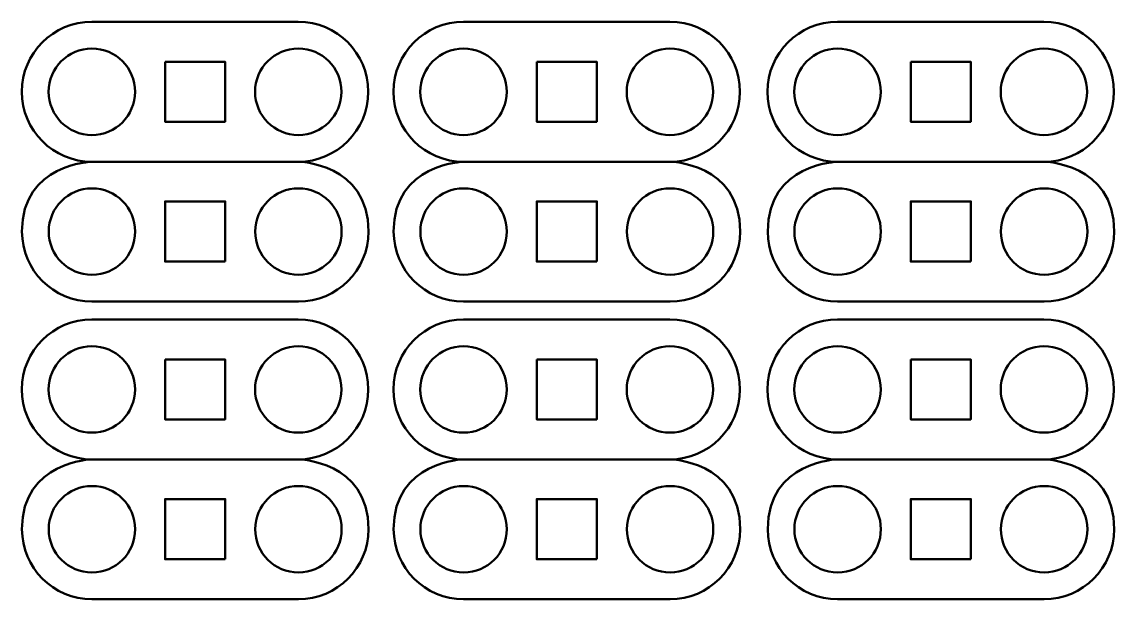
# Model space of a CAD drawing. Header units: inches. Extents: x 589 to 2016, y -1839 to -951.
# Drawn here: x 1205.6 to 1260.3, y -1577.8 to -1548.9 of the extents above; entities that cross this region are included whole.
import ezdxf

# ---------------------------------------------------------------- set-up
doc = ezdxf.new("R2010")
doc.units = ezdxf.units.IN
doc.header["$MEASUREMENT"] = 0
doc.layers.add('Layer 1', color=7, linetype='Continuous')

# ---------------------------------------------------------------- blocks, each defined once
blk = doc.blocks.new('block 46')
at = {"layer": 'Layer 1', "color": 18, "lineweight": 50, "true_color": 0x010101}
for points in [[(1212.803, -1550.889), (1215.806, -1550.889), (1215.806, -1553.895), (1212.803, -1553.895), (1212.803, -1550.889), (1212.803, -1550.889)], [(1219.465, -1555.893), (1209.145, -1555.893)], [(1215.816, -1560.884), (1212.81, -1560.884), (1212.81, -1557.88), (1215.816, -1557.88), (1215.816, -1560.884)]]:
    blk.add_lwpolyline(points, dxfattribs=at)
for points, knots in [([(1219.465, -1555.893), (1221.398, -1555.893), (1222.964, -1554.327), (1222.964, -1552.394), (1222.964, -1550.46), (1221.398, -1548.895), (1219.465, -1548.895), (1219.465, -1548.895), (1209.144, -1548.895), (1209.144, -1548.895), (1207.211, -1548.895), (1205.645, -1550.46), (1205.645, -1552.394), (1205.645, -1554.326), (1207.211, -1555.893), (1209.144, -1555.893), (1209.144, -1555.893), (1205.653, -1555.97), (1205.653, -1559.384), (1205.653, -1561.317), (1207.219, -1562.883), (1209.152, -1562.883), (1209.152, -1562.883), (1219.475, -1562.883), (1219.475, -1562.883), (1221.408, -1562.883), (1222.974, -1561.317), (1222.974, -1559.384), (1222.973, -1555.939), (1219.465, -1555.893), (1219.465, -1555.893)], [0, 0, 0, 0, 1, 1, 1, 2, 2, 2, 3, 3, 3, 4, 4, 4, 5, 5, 5, 6, 6, 6, 7, 7, 7, 8, 8, 8, 9, 9, 9, 10, 10, 10, 10]), ([(1206.984, -1552.394), (1206.984, -1551.197), (1207.951, -1550.234), (1209.145, -1550.234), (1210.338, -1550.234), (1211.305, -1551.198), (1211.305, -1552.394), (1211.305, -1553.588), (1210.338, -1554.555), (1209.145, -1554.555), (1207.951, -1554.555), (1206.984, -1553.586), (1206.984, -1552.394)], [0, 0, 0, 0, 1, 1, 1, 2, 2, 2, 3, 3, 3, 4, 4, 4, 4]), ([(1219.465, -1550.234), (1220.66, -1550.234), (1221.626, -1551.198), (1221.626, -1552.394), (1221.626, -1553.588), (1220.66, -1554.555), (1219.465, -1554.555), (1218.272, -1554.555), (1217.305, -1553.588), (1217.305, -1552.394), (1217.305, -1551.198), (1218.272, -1550.234), (1219.465, -1550.234)], [0, 0, 0, 0, 1, 1, 1, 2, 2, 2, 3, 3, 3, 4, 4, 4, 4]), ([(1209.152, -1561.545), (1207.959, -1561.545), (1206.991, -1560.578), (1206.991, -1559.385), (1206.991, -1558.191), (1207.959, -1557.225), (1209.152, -1557.225), (1210.347, -1557.225), (1211.312, -1558.191), (1211.312, -1559.385), (1211.312, -1560.578), (1210.347, -1561.545), (1209.152, -1561.545)], [0, 0, 0, 0, 1, 1, 1, 2, 2, 2, 3, 3, 3, 4, 4, 4, 4]), ([(1219.473, -1561.545), (1218.279, -1561.545), (1217.314, -1560.578), (1217.314, -1559.385), (1217.314, -1558.191), (1218.279, -1557.225), (1219.473, -1557.225), (1220.667, -1557.225), (1221.633, -1558.191), (1221.633, -1559.385), (1221.633, -1560.578), (1220.667, -1561.545), (1219.473, -1561.545)], [0, 0, 0, 0, 1, 1, 1, 2, 2, 2, 3, 3, 3, 4, 4, 4, 4])]:
    blk.add_open_spline(points, degree=3, knots=knots, dxfattribs=at)
blk = doc.blocks.new('block 47')
at = {"layer": 'Layer 1', "color": 18, "lineweight": 50, "true_color": 0x010101}
for points in [[(1231.382, -1550.889), (1234.386, -1550.889), (1234.386, -1553.895), (1231.382, -1553.895), (1231.382, -1550.889)], [(1238.045, -1555.893), (1227.724, -1555.893)], [(1234.395, -1560.884), (1231.389, -1560.884), (1231.389, -1557.88), (1234.395, -1557.88), (1234.395, -1560.884)]]:
    blk.add_lwpolyline(points, dxfattribs=at)
for points, knots in [([(1238.045, -1555.893), (1239.978, -1555.893), (1241.544, -1554.327), (1241.544, -1552.394), (1241.544, -1550.46), (1239.978, -1548.895), (1238.045, -1548.895), (1238.045, -1548.895), (1227.724, -1548.895), (1227.724, -1548.895), (1225.791, -1548.895), (1224.225, -1550.46), (1224.225, -1552.394), (1224.225, -1554.326), (1225.79, -1555.893), (1227.724, -1555.893), (1227.724, -1555.893), (1224.232, -1555.97), (1224.232, -1559.384), (1224.232, -1561.317), (1225.798, -1562.883), (1227.731, -1562.883), (1227.731, -1562.883), (1238.054, -1562.883), (1238.054, -1562.883), (1239.987, -1562.883), (1241.553, -1561.317), (1241.553, -1559.384), (1241.552, -1555.939), (1238.045, -1555.893), (1238.045, -1555.893)], [0, 0, 0, 0, 1, 1, 1, 2, 2, 2, 3, 3, 3, 4, 4, 4, 5, 5, 5, 6, 6, 6, 7, 7, 7, 8, 8, 8, 9, 9, 9, 10, 10, 10, 10]), ([(1225.564, -1552.394), (1225.564, -1551.197), (1226.531, -1550.234), (1227.724, -1550.234), (1228.918, -1550.234), (1229.885, -1551.198), (1229.885, -1552.394), (1229.885, -1553.588), (1228.918, -1554.555), (1227.724, -1554.555), (1226.531, -1554.555), (1225.564, -1553.586), (1225.564, -1552.394)], [0, 0, 0, 0, 1, 1, 1, 2, 2, 2, 3, 3, 3, 4, 4, 4, 4]), ([(1238.045, -1550.234), (1239.24, -1550.234), (1240.206, -1551.198), (1240.206, -1552.394), (1240.206, -1553.588), (1239.24, -1554.555), (1238.045, -1554.555), (1236.851, -1554.555), (1235.885, -1553.588), (1235.885, -1552.394), (1235.885, -1551.198), (1236.851, -1550.234), (1238.045, -1550.234)], [0, 0, 0, 0, 1, 1, 1, 2, 2, 2, 3, 3, 3, 4, 4, 4, 4]), ([(1227.732, -1561.545), (1226.538, -1561.545), (1225.571, -1560.578), (1225.571, -1559.385), (1225.571, -1558.191), (1226.538, -1557.225), (1227.732, -1557.225), (1228.927, -1557.225), (1229.892, -1558.191), (1229.892, -1559.385), (1229.892, -1560.578), (1228.926, -1561.545), (1227.732, -1561.545)], [0, 0, 0, 0, 1, 1, 1, 2, 2, 2, 3, 3, 3, 4, 4, 4, 4]), ([(1238.053, -1561.545), (1236.858, -1561.545), (1235.893, -1560.578), (1235.893, -1559.385), (1235.893, -1558.191), (1236.858, -1557.225), (1238.053, -1557.225), (1239.247, -1557.225), (1240.213, -1558.191), (1240.213, -1559.385), (1240.213, -1560.578), (1239.246, -1561.545), (1238.053, -1561.545)], [0, 0, 0, 0, 1, 1, 1, 2, 2, 2, 3, 3, 3, 4, 4, 4, 4])]:
    blk.add_open_spline(points, degree=3, knots=knots, dxfattribs=at)
blk = doc.blocks.new('block 48')
at = {"layer": 'Layer 1', "color": 18, "lineweight": 50, "true_color": 0x010101}
for points in [[(1250.08, -1550.889), (1253.083, -1550.889), (1253.083, -1553.895), (1250.08, -1553.895), (1250.08, -1550.889)], [(1256.742, -1555.893), (1246.421, -1555.893)], [(1253.092, -1560.884), (1250.086, -1560.884), (1250.086, -1557.88), (1253.092, -1557.88), (1253.092, -1560.884)]]:
    blk.add_lwpolyline(points, dxfattribs=at)
for points, knots in [([(1256.742, -1555.893), (1258.675, -1555.893), (1260.241, -1554.327), (1260.241, -1552.394), (1260.241, -1550.46), (1258.675, -1548.895), (1256.742, -1548.895), (1256.742, -1548.895), (1246.421, -1548.895), (1246.421, -1548.895), (1244.488, -1548.895), (1242.922, -1550.46), (1242.922, -1552.394), (1242.922, -1554.326), (1244.488, -1555.893), (1246.421, -1555.893), (1246.421, -1555.893), (1242.93, -1555.97), (1242.93, -1559.384), (1242.93, -1561.317), (1244.495, -1562.883), (1246.428, -1562.883), (1246.428, -1562.883), (1256.752, -1562.883), (1256.752, -1562.883), (1258.684, -1562.883), (1260.251, -1561.317), (1260.251, -1559.384), (1260.249, -1555.939), (1256.742, -1555.893), (1256.742, -1555.893)], [0, 0, 0, 0, 1, 1, 1, 2, 2, 2, 3, 3, 3, 4, 4, 4, 5, 5, 5, 6, 6, 6, 7, 7, 7, 8, 8, 8, 9, 9, 9, 10, 10, 10, 10]), ([(1244.261, -1552.394), (1244.261, -1551.197), (1245.228, -1550.234), (1246.421, -1550.234), (1247.615, -1550.234), (1248.582, -1551.198), (1248.582, -1552.394), (1248.582, -1553.588), (1247.615, -1554.555), (1246.421, -1554.555), (1245.229, -1554.555), (1244.261, -1553.586), (1244.261, -1552.394)], [0, 0, 0, 0, 1, 1, 1, 2, 2, 2, 3, 3, 3, 4, 4, 4, 4]), ([(1256.742, -1550.234), (1257.935, -1550.234), (1258.903, -1551.198), (1258.903, -1552.394), (1258.903, -1553.588), (1257.935, -1554.555), (1256.742, -1554.555), (1255.548, -1554.555), (1254.582, -1553.588), (1254.582, -1552.394), (1254.582, -1551.198), (1255.549, -1550.234), (1256.742, -1550.234)], [0, 0, 0, 0, 1, 1, 1, 2, 2, 2, 3, 3, 3, 4, 4, 4, 4]), ([(1246.429, -1561.545), (1245.235, -1561.545), (1244.268, -1560.578), (1244.268, -1559.385), (1244.268, -1558.191), (1245.235, -1557.225), (1246.429, -1557.225), (1247.624, -1557.225), (1248.589, -1558.191), (1248.589, -1559.385), (1248.589, -1560.578), (1247.623, -1561.545), (1246.429, -1561.545)], [0, 0, 0, 0, 1, 1, 1, 2, 2, 2, 3, 3, 3, 4, 4, 4, 4]), ([(1256.75, -1561.545), (1255.554, -1561.545), (1254.591, -1560.578), (1254.591, -1559.385), (1254.591, -1558.191), (1255.554, -1557.225), (1256.75, -1557.225), (1257.944, -1557.225), (1258.911, -1558.191), (1258.911, -1559.385), (1258.911, -1560.578), (1257.944, -1561.545), (1256.75, -1561.545)], [0, 0, 0, 0, 1, 1, 1, 2, 2, 2, 3, 3, 3, 4, 4, 4, 4])]:
    blk.add_open_spline(points, degree=3, knots=knots, dxfattribs=at)
blk = doc.blocks.new('block 50')
at = {"layer": 'Layer 1', "color": 18, "lineweight": 50, "true_color": 0x010101}
for points in [[(1212.803, -1565.776), (1215.806, -1565.776), (1215.806, -1568.782), (1212.803, -1568.782), (1212.803, -1565.776), (1212.803, -1565.776)], [(1219.465, -1570.779), (1209.145, -1570.779)], [(1215.816, -1575.771), (1212.81, -1575.771), (1212.81, -1572.767), (1215.816, -1572.767), (1215.816, -1575.771)]]:
    blk.add_lwpolyline(points, dxfattribs=at)
for points, knots in [([(1219.465, -1570.779), (1221.398, -1570.779), (1222.964, -1569.213), (1222.964, -1567.28), (1222.964, -1565.347), (1221.398, -1563.781), (1219.465, -1563.781), (1219.465, -1563.781), (1209.144, -1563.781), (1209.144, -1563.781), (1207.211, -1563.781), (1205.645, -1565.347), (1205.645, -1567.28), (1205.645, -1569.213), (1207.211, -1570.779), (1209.144, -1570.779), (1209.144, -1570.779), (1205.653, -1570.857), (1205.653, -1574.27), (1205.653, -1576.203), (1207.219, -1577.769), (1209.152, -1577.769), (1209.152, -1577.769), (1219.475, -1577.769), (1219.475, -1577.769), (1221.408, -1577.769), (1222.974, -1576.204), (1222.974, -1574.27), (1222.973, -1570.827), (1219.465, -1570.779), (1219.465, -1570.779)], [0, 0, 0, 0, 1, 1, 1, 2, 2, 2, 3, 3, 3, 4, 4, 4, 5, 5, 5, 6, 6, 6, 7, 7, 7, 8, 8, 8, 9, 9, 9, 10, 10, 10, 10]), ([(1206.984, -1567.28), (1206.984, -1566.085), (1207.951, -1565.12), (1209.145, -1565.12), (1210.338, -1565.12), (1211.305, -1566.085), (1211.305, -1567.28), (1211.305, -1568.475), (1210.338, -1569.441), (1209.145, -1569.441), (1207.951, -1569.441), (1206.984, -1568.474), (1206.984, -1567.28)], [0, 0, 0, 0, 1, 1, 1, 2, 2, 2, 3, 3, 3, 4, 4, 4, 4]), ([(1219.465, -1565.12), (1220.66, -1565.12), (1221.626, -1566.085), (1221.626, -1567.28), (1221.626, -1568.475), (1220.66, -1569.441), (1219.465, -1569.441), (1218.272, -1569.441), (1217.305, -1568.475), (1217.305, -1567.28), (1217.305, -1566.085), (1218.272, -1565.12), (1219.465, -1565.12)], [0, 0, 0, 0, 1, 1, 1, 2, 2, 2, 3, 3, 3, 4, 4, 4, 4]), ([(1209.152, -1576.432), (1207.959, -1576.432), (1206.991, -1575.465), (1206.991, -1574.272), (1206.991, -1573.078), (1207.959, -1572.111), (1209.152, -1572.111), (1210.347, -1572.111), (1211.312, -1573.078), (1211.312, -1574.272), (1211.312, -1575.465), (1210.347, -1576.432), (1209.152, -1576.432)], [0, 0, 0, 0, 1, 1, 1, 2, 2, 2, 3, 3, 3, 4, 4, 4, 4]), ([(1219.473, -1576.432), (1218.279, -1576.432), (1217.314, -1575.465), (1217.314, -1574.272), (1217.314, -1573.078), (1218.279, -1572.111), (1219.473, -1572.111), (1220.667, -1572.111), (1221.633, -1573.078), (1221.633, -1574.272), (1221.633, -1575.465), (1220.667, -1576.432), (1219.473, -1576.432)], [0, 0, 0, 0, 1, 1, 1, 2, 2, 2, 3, 3, 3, 4, 4, 4, 4])]:
    blk.add_open_spline(points, degree=3, knots=knots, dxfattribs=at)
blk = doc.blocks.new('block 51')
at = {"layer": 'Layer 1', "color": 18, "lineweight": 50, "true_color": 0x010101}
for points in [[(1231.382, -1565.776), (1234.386, -1565.776), (1234.386, -1568.782), (1231.382, -1568.782), (1231.382, -1565.776)], [(1238.045, -1570.779), (1227.724, -1570.779)], [(1234.395, -1575.771), (1231.389, -1575.771), (1231.389, -1572.767), (1234.395, -1572.767), (1234.395, -1575.771)]]:
    blk.add_lwpolyline(points, dxfattribs=at)
for points, knots in [([(1238.045, -1570.779), (1239.978, -1570.779), (1241.544, -1569.213), (1241.544, -1567.28), (1241.544, -1565.347), (1239.978, -1563.781), (1238.045, -1563.781), (1238.045, -1563.781), (1227.724, -1563.781), (1227.724, -1563.781), (1225.791, -1563.781), (1224.225, -1565.347), (1224.225, -1567.28), (1224.225, -1569.213), (1225.79, -1570.779), (1227.724, -1570.779), (1227.724, -1570.779), (1224.232, -1570.857), (1224.232, -1574.27), (1224.232, -1576.203), (1225.798, -1577.769), (1227.731, -1577.769), (1227.731, -1577.769), (1238.054, -1577.769), (1238.054, -1577.769), (1239.987, -1577.769), (1241.553, -1576.204), (1241.553, -1574.27), (1241.552, -1570.827), (1238.045, -1570.779), (1238.045, -1570.779)], [0, 0, 0, 0, 1, 1, 1, 2, 2, 2, 3, 3, 3, 4, 4, 4, 5, 5, 5, 6, 6, 6, 7, 7, 7, 8, 8, 8, 9, 9, 9, 10, 10, 10, 10]), ([(1225.564, -1567.28), (1225.564, -1566.085), (1226.531, -1565.12), (1227.724, -1565.12), (1228.918, -1565.12), (1229.885, -1566.085), (1229.885, -1567.28), (1229.885, -1568.475), (1228.918, -1569.441), (1227.724, -1569.441), (1226.531, -1569.441), (1225.564, -1568.474), (1225.564, -1567.28)], [0, 0, 0, 0, 1, 1, 1, 2, 2, 2, 3, 3, 3, 4, 4, 4, 4]), ([(1238.045, -1565.12), (1239.24, -1565.12), (1240.206, -1566.085), (1240.206, -1567.28), (1240.206, -1568.475), (1239.24, -1569.441), (1238.045, -1569.441), (1236.851, -1569.441), (1235.885, -1568.475), (1235.885, -1567.28), (1235.885, -1566.085), (1236.851, -1565.12), (1238.045, -1565.12)], [0, 0, 0, 0, 1, 1, 1, 2, 2, 2, 3, 3, 3, 4, 4, 4, 4]), ([(1227.732, -1576.432), (1226.538, -1576.432), (1225.571, -1575.465), (1225.571, -1574.272), (1225.571, -1573.078), (1226.538, -1572.111), (1227.732, -1572.111), (1228.927, -1572.111), (1229.892, -1573.078), (1229.892, -1574.272), (1229.892, -1575.465), (1228.926, -1576.432), (1227.732, -1576.432)], [0, 0, 0, 0, 1, 1, 1, 2, 2, 2, 3, 3, 3, 4, 4, 4, 4]), ([(1238.053, -1576.432), (1236.858, -1576.432), (1235.893, -1575.465), (1235.893, -1574.272), (1235.893, -1573.078), (1236.858, -1572.111), (1238.053, -1572.111), (1239.247, -1572.111), (1240.213, -1573.078), (1240.213, -1574.272), (1240.213, -1575.465), (1239.246, -1576.432), (1238.053, -1576.432)], [0, 0, 0, 0, 1, 1, 1, 2, 2, 2, 3, 3, 3, 4, 4, 4, 4])]:
    blk.add_open_spline(points, degree=3, knots=knots, dxfattribs=at)
blk = doc.blocks.new('block 52')
at = {"layer": 'Layer 1', "color": 18, "lineweight": 50, "true_color": 0x010101}
for points in [[(1250.08, -1565.776), (1253.083, -1565.776), (1253.083, -1568.782), (1250.08, -1568.782), (1250.08, -1565.776)], [(1256.742, -1570.779), (1246.421, -1570.779)], [(1253.092, -1575.771), (1250.086, -1575.771), (1250.086, -1572.767), (1253.092, -1572.767), (1253.092, -1575.771)]]:
    blk.add_lwpolyline(points, dxfattribs=at)
for points, knots in [([(1256.742, -1570.779), (1258.675, -1570.779), (1260.241, -1569.213), (1260.241, -1567.28), (1260.241, -1565.347), (1258.675, -1563.781), (1256.742, -1563.781), (1256.742, -1563.781), (1246.421, -1563.781), (1246.421, -1563.781), (1244.488, -1563.781), (1242.922, -1565.347), (1242.922, -1567.28), (1242.922, -1569.213), (1244.488, -1570.779), (1246.421, -1570.779), (1246.421, -1570.779), (1242.93, -1570.857), (1242.93, -1574.27), (1242.93, -1576.203), (1244.495, -1577.769), (1246.428, -1577.769), (1246.428, -1577.769), (1256.752, -1577.769), (1256.752, -1577.769), (1258.684, -1577.769), (1260.251, -1576.204), (1260.251, -1574.27), (1260.249, -1570.827), (1256.742, -1570.779), (1256.742, -1570.779)], [0, 0, 0, 0, 1, 1, 1, 2, 2, 2, 3, 3, 3, 4, 4, 4, 5, 5, 5, 6, 6, 6, 7, 7, 7, 8, 8, 8, 9, 9, 9, 10, 10, 10, 10]), ([(1244.261, -1567.28), (1244.261, -1566.085), (1245.228, -1565.12), (1246.421, -1565.12), (1247.615, -1565.12), (1248.582, -1566.085), (1248.582, -1567.28), (1248.582, -1568.475), (1247.615, -1569.441), (1246.421, -1569.441), (1245.229, -1569.441), (1244.261, -1568.474), (1244.261, -1567.28)], [0, 0, 0, 0, 1, 1, 1, 2, 2, 2, 3, 3, 3, 4, 4, 4, 4]), ([(1256.742, -1565.12), (1257.935, -1565.12), (1258.903, -1566.085), (1258.903, -1567.28), (1258.903, -1568.475), (1257.935, -1569.441), (1256.742, -1569.441), (1255.548, -1569.441), (1254.582, -1568.475), (1254.582, -1567.28), (1254.582, -1566.085), (1255.549, -1565.12), (1256.742, -1565.12)], [0, 0, 0, 0, 1, 1, 1, 2, 2, 2, 3, 3, 3, 4, 4, 4, 4]), ([(1246.429, -1576.432), (1245.235, -1576.432), (1244.268, -1575.465), (1244.268, -1574.272), (1244.268, -1573.078), (1245.235, -1572.111), (1246.429, -1572.111), (1247.624, -1572.111), (1248.589, -1573.078), (1248.589, -1574.272), (1248.589, -1575.465), (1247.623, -1576.432), (1246.429, -1576.432)], [0, 0, 0, 0, 1, 1, 1, 2, 2, 2, 3, 3, 3, 4, 4, 4, 4]), ([(1256.75, -1576.432), (1255.554, -1576.432), (1254.591, -1575.465), (1254.591, -1574.272), (1254.591, -1573.078), (1255.554, -1572.111), (1256.75, -1572.111), (1257.944, -1572.111), (1258.911, -1573.078), (1258.911, -1574.272), (1258.911, -1575.465), (1257.944, -1576.432), (1256.75, -1576.432)], [0, 0, 0, 0, 1, 1, 1, 2, 2, 2, 3, 3, 3, 4, 4, 4, 4])]:
    blk.add_open_spline(points, degree=3, knots=knots, dxfattribs=at)

msp = doc.modelspace()

# ---------------------------------------------------------------- block references
at = {"layer": 'Layer 1'}
for name in ['block 46', 'block 47', 'block 48', 'block 50', 'block 51', 'block 52']:
    msp.add_blockref(name, (0, 0), dxfattribs=at)

doc.saveas('drawing.dxf')
